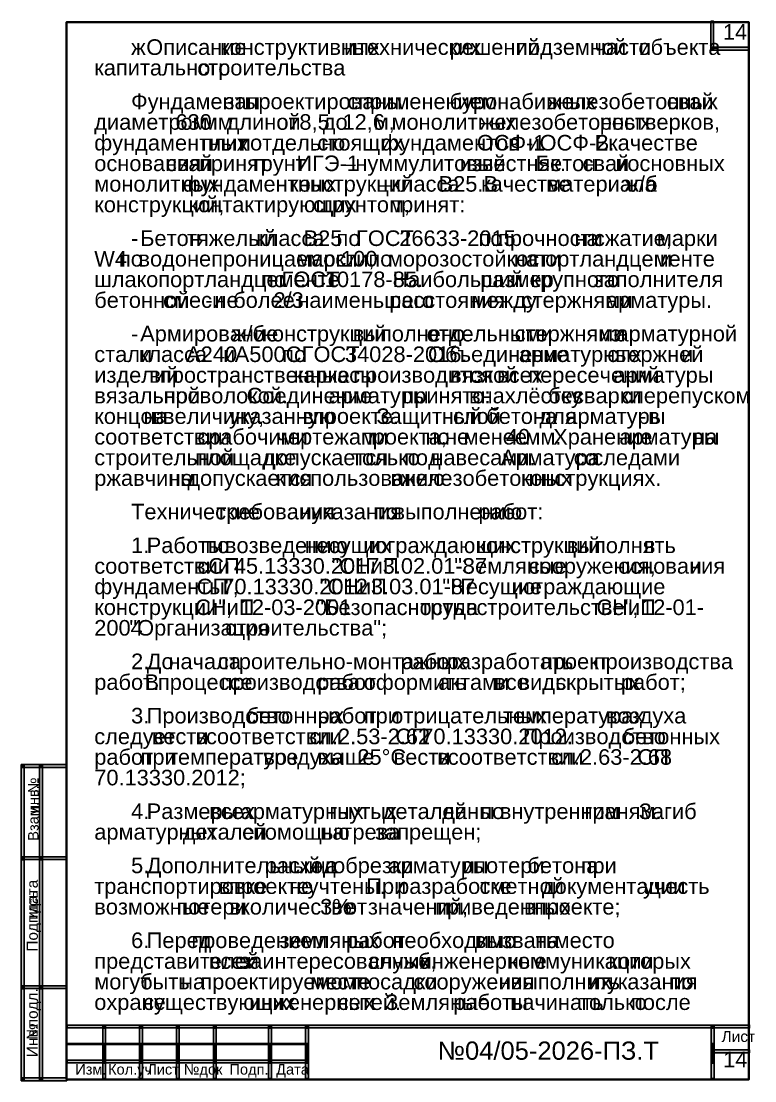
# Model space of a CAD drawing. Extents: x 8 to 21351, y 0 to 420.
# Drawn here: x 4037.9 to 4236.9, y 4.7 to 292.2 of the extents above; entities that cross this region are included whole.
import ezdxf

# ---------------------------------------------------------------- set-up
doc = ezdxf.new("R2010")
doc.units = 0
doc.layers.add('TEY_REVIEW_AXIS', color=7, linetype='Continuous')
doc.layers.add('TEY_REVIEW_LEADER', color=7, linetype='Continuous')
doc.styles.add('TEYPDFCAD_TEXT', font='arial.ttf')

msp = doc.modelspace()

# ---------------------------------------------------------------- hatches: boundary and pattern name
for points in [[(4224.94, 285.16), (4225.7, 285.16), (4225.7, 292.23), (4224.94, 292.23)], [(4224.94, 284.4), (4225.7, 284.4), (4225.7, 285.16), (4224.94, 285.16)], [(4224.94, 284.4), (4225.7, 284.4), (4225.7, 285.16), (4224.94, 285.16)], [(4225.7, 284.4), (4235.31, 284.4), (4235.31, 285.16), (4225.7, 285.16)], [(4037.91, 89.66), (4038.67, 89.66), (4038.67, 90.47), (4037.91, 90.47)], [(4037.91, 89.7), (4038.67, 89.7), (4038.67, 90.47), (4037.91, 90.47)], [(4037.91, 65.45), (4038.67, 65.45), (4038.67, 89.66), (4037.91, 89.66)], [(4038.67, 89.7), (4042.9, 89.7), (4042.9, 90.47), (4038.67, 90.47)], [(4042.9, 89.7), (4043.67, 89.7), (4043.67, 90.47), (4042.9, 90.47)], [(4042.9, 89.66), (4043.67, 89.66), (4043.67, 89.7), (4042.9, 89.7)], [(4042.9, 65.45), (4043.67, 65.45), (4043.67, 89.66), (4042.9, 89.66)], [(4043.67, 89.7), (4050.27, 89.7), (4050.27, 90.47), (4043.67, 90.47)], [(4037.91, 64.64), (4038.67, 64.64), (4038.67, 65.45), (4037.91, 65.45)], [(4037.91, 30.44), (4038.67, 30.44), (4038.67, 64.64), (4037.91, 64.64)], [(4038.67, 64.69), (4042.9, 64.69), (4042.9, 65.45), (4038.67, 65.45)], [(4042.9, 64.64), (4043.67, 64.64), (4043.67, 65.45), (4042.9, 65.45)], [(4042.9, 30.44), (4043.67, 30.44), (4043.67, 64.64), (4042.9, 64.64)], [(4043.67, 64.69), (4050.27, 64.69), (4050.27, 65.45), (4043.67, 65.45)], [(4037.91, 29.63), (4038.67, 29.63), (4038.67, 30.44), (4037.91, 30.44)], [(4037.91, 5.42), (4038.67, 5.42), (4038.67, 29.63), (4037.91, 29.63)], [(4038.67, 29.68), (4042.9, 29.68), (4042.9, 30.44), (4038.67, 30.44)], [(4042.9, 29.63), (4043.67, 29.63), (4043.67, 30.44), (4042.9, 30.44)], [(4042.9, 5.42), (4043.67, 5.42), (4043.67, 29.63), (4042.9, 29.63)], [(4043.67, 29.68), (4050.27, 29.68), (4050.27, 30.44), (4043.67, 30.44)], [(4050.4, 19.01), (4060.01, 19.01), (4060.01, 19.77), (4050.4, 19.77)], [(4060.01, 19.01), (4060.77, 19.01), (4060.77, 19.77), (4060.01, 19.77)], [(4060.01, 18.97), (4060.77, 18.97), (4060.77, 19.01), (4060.01, 19.01)], [(4060.01, 14.77), (4060.77, 14.77), (4060.77, 18.97), (4060.01, 18.97)], [(4060.77, 19.01), (4070, 19.01), (4070, 19.77), (4060.77, 19.77)], [(4070, 19.01), (4070.76, 19.01), (4070.76, 19.77), (4070, 19.77)], [(4070, 18.97), (4070.76, 18.97), (4070.76, 19.01), (4070, 19.01)], [(4070, 14.77), (4070.76, 14.77), (4070.76, 18.97), (4070, 18.97)], [(4070.76, 19.01), (4080.03, 19.01), (4080.03, 19.77), (4070.76, 19.77)], [(4080.03, 19.01), (4080.79, 19.01), (4080.79, 19.77), (4080.03, 19.77)], [(4080.03, 18.97), (4080.79, 18.97), (4080.79, 19.01), (4080.03, 19.01)], [(4080.03, 14.77), (4080.79, 14.77), (4080.79, 18.97), (4080.03, 18.97)], [(4080.79, 19.01), (4090.02, 19.01), (4090.02, 19.77), (4080.79, 19.77)], [(4090.02, 19.01), (4090.78, 19.01), (4090.78, 19.77), (4090.02, 19.77)], [(4090.02, 18.97), (4090.78, 18.97), (4090.78, 19.01), (4090.02, 19.01)], [(4090.02, 14.77), (4090.78, 14.77), (4090.78, 18.97), (4090.02, 18.97)], [(4090.78, 19.01), (4105.01, 19.01), (4105.01, 19.77), (4090.78, 19.77)], [(4105.01, 19.01), (4105.77, 19.01), (4105.77, 19.77), (4105.01, 19.77)], [(4105.01, 18.97), (4105.77, 18.97), (4105.77, 19.01), (4105.01, 19.01)], [(4105.01, 14.77), (4105.77, 14.77), (4105.77, 18.97), (4105.01, 18.97)], [(4105.77, 19.01), (4115.04, 19.01), (4115.04, 19.77), (4105.77, 19.77)], [(4115.04, 19.01), (4115.8, 19.01), (4115.8, 19.77), (4115.04, 19.77)], [(4115.04, 18.97), (4115.8, 18.97), (4115.8, 19.01), (4115.04, 19.01)], [(4115.04, 14.77), (4115.8, 14.77), (4115.8, 18.97), (4115.04, 18.97)], [(4115.8, 19.01), (4225.06, 19.01), (4225.06, 19.77), (4115.8, 19.77)], [(4225.06, 19.01), (4225.83, 19.01), (4225.83, 19.77), (4225.06, 19.77)], [(4225.06, 18.97), (4225.83, 18.97), (4225.83, 19.01), (4225.06, 19.01)], [(4225.06, 14.77), (4225.83, 14.77), (4225.83, 18.97), (4225.06, 18.97)], [(4225.83, 19.01), (4235.44, 19.01), (4235.44, 19.77), (4225.83, 19.77)], [(4050.4, 14.52), (4060.01, 14.52), (4060.01, 14.77), (4050.4, 14.77)], [(4060.01, 13.97), (4060.77, 13.97), (4060.77, 14.77), (4060.01, 14.77)], [(4060.77, 14.52), (4070, 14.52), (4070, 14.77), (4060.77, 14.77)], [(4070, 13.97), (4070.76, 13.97), (4070.76, 14.77), (4070, 14.77)], [(4070.76, 14.52), (4080.03, 14.52), (4080.03, 14.77), (4070.76, 14.77)], [(4080.03, 13.97), (4080.79, 13.97), (4080.79, 14.77), (4080.03, 14.77)], [(4080.79, 14.52), (4090.02, 14.52), (4090.02, 14.77), (4080.79, 14.77)], [(4090.02, 13.97), (4090.78, 13.97), (4090.78, 14.77), (4090.02, 14.77)], [(4090.78, 14.52), (4105.01, 14.52), (4105.01, 14.77), (4090.78, 14.77)], [(4105.01, 13.97), (4105.77, 13.97), (4105.77, 14.77), (4105.01, 14.77)], [(4105.77, 14.52), (4115.04, 14.52), (4115.04, 14.77), (4105.77, 14.77)], [(4115.04, 13.97), (4115.8, 13.97), (4115.8, 14.77), (4115.04, 14.77)], [(4225.06, 13.97), (4225.83, 13.97), (4225.83, 14.77), (4225.06, 14.77)], [(4060.01, 13.04), (4060.77, 13.04), (4060.77, 13.97), (4060.01, 13.97)], [(4060.01, 12.23), (4060.77, 12.23), (4060.77, 13.04), (4060.01, 13.04)], [(4060.01, 10.29), (4060.77, 10.29), (4060.77, 12.23), (4060.01, 12.23)], [(4070, 13.04), (4070.76, 13.04), (4070.76, 13.97), (4070, 13.97)], [(4070, 12.23), (4070.76, 12.23), (4070.76, 13.04), (4070, 13.04)], [(4070, 10.29), (4070.76, 10.29), (4070.76, 12.23), (4070, 12.23)], [(4080.03, 13.04), (4080.79, 13.04), (4080.79, 13.97), (4080.03, 13.97)], [(4080.03, 12.23), (4080.79, 12.23), (4080.79, 13.04), (4080.03, 13.04)], [(4080.03, 10.29), (4080.79, 10.29), (4080.79, 12.23), (4080.03, 12.23)], [(4090.02, 13.04), (4090.78, 13.04), (4090.78, 13.97), (4090.02, 13.97)], [(4090.02, 12.23), (4090.78, 12.23), (4090.78, 13.04), (4090.02, 13.04)], [(4090.02, 10.29), (4090.78, 10.29), (4090.78, 12.23), (4090.02, 12.23)], [(4105.01, 13.04), (4105.77, 13.04), (4105.77, 13.97), (4105.01, 13.97)], [(4105.01, 12.23), (4105.77, 12.23), (4105.77, 13.04), (4105.01, 13.04)], [(4105.01, 10.29), (4105.77, 10.29), (4105.77, 12.23), (4105.01, 12.23)], [(4115.04, 13.04), (4115.8, 13.04), (4115.8, 13.97), (4115.04, 13.97)], [(4115.04, 12.23), (4115.8, 12.23), (4115.8, 13.04), (4115.04, 13.04)], [(4115.04, 10.29), (4115.8, 10.29), (4115.8, 12.23), (4115.04, 12.23)], [(4225.06, 13.04), (4225.83, 13.04), (4225.83, 13.97), (4225.06, 13.97)], [(4225.06, 12.23), (4225.83, 12.23), (4225.83, 13.04), (4225.06, 13.04)], [(4225.06, 10.29), (4225.83, 10.29), (4225.83, 12.23), (4225.06, 12.23)], [(4225.83, 12.28), (4235.44, 12.28), (4235.44, 13.04), (4225.83, 13.04)], [(4050.4, 9.52), (4060.01, 9.52), (4060.01, 10.29), (4050.4, 10.29)], [(4060.01, 9.48), (4060.77, 9.48), (4060.77, 10.29), (4060.01, 10.29)], [(4060.01, 5.29), (4060.77, 5.29), (4060.77, 9.48), (4060.01, 9.48)], [(4060.77, 9.52), (4070, 9.52), (4070, 10.29), (4060.77, 10.29)], [(4070, 9.48), (4070.76, 9.48), (4070.76, 10.29), (4070, 10.29)], [(4070, 5.29), (4070.76, 5.29), (4070.76, 9.48), (4070, 9.48)], [(4070.76, 9.52), (4080.03, 9.52), (4080.03, 10.29), (4070.76, 10.29)], [(4080.03, 9.48), (4080.79, 9.48), (4080.79, 10.29), (4080.03, 10.29)], [(4080.03, 5.29), (4080.79, 5.29), (4080.79, 9.48), (4080.03, 9.48)], [(4080.79, 9.52), (4090.02, 9.52), (4090.02, 10.29), (4080.79, 10.29)], [(4090.02, 9.48), (4090.78, 9.48), (4090.78, 10.29), (4090.02, 10.29)], [(4090.02, 5.29), (4090.78, 5.29), (4090.78, 9.48), (4090.02, 9.48)], [(4090.78, 9.52), (4105.01, 9.52), (4105.01, 10.29), (4090.78, 10.29)], [(4105.01, 9.48), (4105.77, 9.48), (4105.77, 10.29), (4105.01, 10.29)], [(4105.01, 5.29), (4105.77, 5.29), (4105.77, 9.48), (4105.01, 9.48)], [(4105.77, 9.52), (4115.04, 9.52), (4115.04, 10.29), (4105.77, 10.29)], [(4115.04, 9.48), (4115.8, 9.48), (4115.8, 10.29), (4115.04, 10.29)], [(4115.04, 5.29), (4115.8, 5.29), (4115.8, 9.48), (4115.04, 9.48)], [(4225.06, 9.48), (4225.83, 9.48), (4225.83, 10.29), (4225.06, 10.29)], [(4225.06, 5.29), (4225.83, 5.29), (4225.83, 9.48), (4225.06, 9.48)], [(4037.91, 4.66), (4038.67, 4.66), (4038.67, 5.42), (4037.91, 5.42)], [(4037.91, 4.66), (4038.67, 4.66), (4038.67, 5.42), (4037.91, 5.42)], [(4038.67, 4.66), (4042.9, 4.66), (4042.9, 5.42), (4038.67, 5.42)], [(4042.9, 4.66), (4043.67, 4.66), (4043.67, 5.42), (4042.9, 5.42)], [(4043.67, 4.66), (4050.27, 4.66), (4050.27, 5.42), (4043.67, 5.42)]]:
    msp.add_hatch(color=256).paths.add_polyline_path(points)

# ---------------------------------------------------------------- linework, layer by layer
for points in [[(4224.94, 285.16), (4225.7, 285.16), (4225.7, 292.23), (4224.94, 292.23)], [(4224.94, 284.4), (4225.7, 284.4), (4225.7, 285.16), (4224.94, 285.16)], [(4224.94, 284.4), (4225.7, 284.4), (4225.7, 285.16), (4224.94, 285.16)], [(4225.7, 284.4), (4235.31, 284.4), (4235.31, 285.16), (4225.7, 285.16)], [(4037.91, 89.66), (4038.67, 89.66), (4038.67, 90.47), (4037.91, 90.47)], [(4037.91, 89.7), (4038.67, 89.7), (4038.67, 90.47), (4037.91, 90.47)], [(4037.91, 65.45), (4038.67, 65.45), (4038.67, 89.66), (4037.91, 89.66)], [(4038.67, 89.7), (4042.9, 89.7), (4042.9, 90.47), (4038.67, 90.47)], [(4042.9, 89.7), (4043.67, 89.7), (4043.67, 90.47), (4042.9, 90.47)], [(4042.9, 89.66), (4043.67, 89.66), (4043.67, 89.7), (4042.9, 89.7)], [(4042.9, 65.45), (4043.67, 65.45), (4043.67, 89.66), (4042.9, 89.66)], [(4043.67, 89.7), (4050.27, 89.7), (4050.27, 90.47), (4043.67, 90.47)], [(4037.91, 64.64), (4038.67, 64.64), (4038.67, 65.45), (4037.91, 65.45)], [(4037.91, 30.44), (4038.67, 30.44), (4038.67, 64.64), (4037.91, 64.64)], [(4038.67, 64.69), (4042.9, 64.69), (4042.9, 65.45), (4038.67, 65.45)], [(4042.9, 64.64), (4043.67, 64.64), (4043.67, 65.45), (4042.9, 65.45)], [(4042.9, 30.44), (4043.67, 30.44), (4043.67, 64.64), (4042.9, 64.64)], [(4043.67, 64.69), (4050.27, 64.69), (4050.27, 65.45), (4043.67, 65.45)], [(4037.91, 29.63), (4038.67, 29.63), (4038.67, 30.44), (4037.91, 30.44)], [(4037.91, 5.42), (4038.67, 5.42), (4038.67, 29.63), (4037.91, 29.63)], [(4038.67, 29.68), (4042.9, 29.68), (4042.9, 30.44), (4038.67, 30.44)], [(4042.9, 29.63), (4043.67, 29.63), (4043.67, 30.44), (4042.9, 30.44)], [(4042.9, 5.42), (4043.67, 5.42), (4043.67, 29.63), (4042.9, 29.63)], [(4043.67, 29.68), (4050.27, 29.68), (4050.27, 30.44), (4043.67, 30.44)], [(4050.4, 19.01), (4060.01, 19.01), (4060.01, 19.77), (4050.4, 19.77)], [(4060.01, 19.01), (4060.77, 19.01), (4060.77, 19.77), (4060.01, 19.77)], [(4060.01, 18.97), (4060.77, 18.97), (4060.77, 19.01), (4060.01, 19.01)], [(4060.01, 14.77), (4060.77, 14.77), (4060.77, 18.97), (4060.01, 18.97)], [(4060.77, 19.01), (4070, 19.01), (4070, 19.77), (4060.77, 19.77)], [(4070, 19.01), (4070.76, 19.01), (4070.76, 19.77), (4070, 19.77)], [(4070, 18.97), (4070.76, 18.97), (4070.76, 19.01), (4070, 19.01)], [(4070, 14.77), (4070.76, 14.77), (4070.76, 18.97), (4070, 18.97)], [(4070.76, 19.01), (4080.03, 19.01), (4080.03, 19.77), (4070.76, 19.77)], [(4080.03, 19.01), (4080.79, 19.01), (4080.79, 19.77), (4080.03, 19.77)], [(4080.03, 18.97), (4080.79, 18.97), (4080.79, 19.01), (4080.03, 19.01)], [(4080.03, 14.77), (4080.79, 14.77), (4080.79, 18.97), (4080.03, 18.97)], [(4080.79, 19.01), (4090.02, 19.01), (4090.02, 19.77), (4080.79, 19.77)], [(4090.02, 19.01), (4090.78, 19.01), (4090.78, 19.77), (4090.02, 19.77)], [(4090.02, 18.97), (4090.78, 18.97), (4090.78, 19.01), (4090.02, 19.01)], [(4090.02, 14.77), (4090.78, 14.77), (4090.78, 18.97), (4090.02, 18.97)], [(4090.78, 19.01), (4105.01, 19.01), (4105.01, 19.77), (4090.78, 19.77)], [(4105.01, 19.01), (4105.77, 19.01), (4105.77, 19.77), (4105.01, 19.77)], [(4105.01, 18.97), (4105.77, 18.97), (4105.77, 19.01), (4105.01, 19.01)], [(4105.01, 14.77), (4105.77, 14.77), (4105.77, 18.97), (4105.01, 18.97)], [(4105.77, 19.01), (4115.04, 19.01), (4115.04, 19.77), (4105.77, 19.77)], [(4115.04, 19.01), (4115.8, 19.01), (4115.8, 19.77), (4115.04, 19.77)], [(4115.04, 18.97), (4115.8, 18.97), (4115.8, 19.01), (4115.04, 19.01)], [(4115.04, 14.77), (4115.8, 14.77), (4115.8, 18.97), (4115.04, 18.97)], [(4115.8, 19.01), (4225.06, 19.01), (4225.06, 19.77), (4115.8, 19.77)], [(4225.06, 19.01), (4225.83, 19.01), (4225.83, 19.77), (4225.06, 19.77)], [(4225.06, 18.97), (4225.83, 18.97), (4225.83, 19.01), (4225.06, 19.01)], [(4225.06, 14.77), (4225.83, 14.77), (4225.83, 18.97), (4225.06, 18.97)], [(4225.83, 19.01), (4235.44, 19.01), (4235.44, 19.77), (4225.83, 19.77)], [(4050.4, 14.52), (4060.01, 14.52), (4060.01, 14.77), (4050.4, 14.77)], [(4060.01, 13.97), (4060.77, 13.97), (4060.77, 14.77), (4060.01, 14.77)], [(4060.77, 14.52), (4070, 14.52), (4070, 14.77), (4060.77, 14.77)], [(4070, 13.97), (4070.76, 13.97), (4070.76, 14.77), (4070, 14.77)], [(4070.76, 14.52), (4080.03, 14.52), (4080.03, 14.77), (4070.76, 14.77)], [(4080.03, 13.97), (4080.79, 13.97), (4080.79, 14.77), (4080.03, 14.77)], [(4080.79, 14.52), (4090.02, 14.52), (4090.02, 14.77), (4080.79, 14.77)], [(4090.02, 13.97), (4090.78, 13.97), (4090.78, 14.77), (4090.02, 14.77)], [(4090.78, 14.52), (4105.01, 14.52), (4105.01, 14.77), (4090.78, 14.77)], [(4105.01, 13.97), (4105.77, 13.97), (4105.77, 14.77), (4105.01, 14.77)], [(4105.77, 14.52), (4115.04, 14.52), (4115.04, 14.77), (4105.77, 14.77)], [(4115.04, 13.97), (4115.8, 13.97), (4115.8, 14.77), (4115.04, 14.77)], [(4225.06, 13.97), (4225.83, 13.97), (4225.83, 14.77), (4225.06, 14.77)], [(4060.01, 13.04), (4060.77, 13.04), (4060.77, 13.97), (4060.01, 13.97)], [(4060.01, 12.23), (4060.77, 12.23), (4060.77, 13.04), (4060.01, 13.04)], [(4060.01, 10.29), (4060.77, 10.29), (4060.77, 12.23), (4060.01, 12.23)], [(4070, 13.04), (4070.76, 13.04), (4070.76, 13.97), (4070, 13.97)], [(4070, 12.23), (4070.76, 12.23), (4070.76, 13.04), (4070, 13.04)], [(4070, 10.29), (4070.76, 10.29), (4070.76, 12.23), (4070, 12.23)], [(4080.03, 13.04), (4080.79, 13.04), (4080.79, 13.97), (4080.03, 13.97)], [(4080.03, 12.23), (4080.79, 12.23), (4080.79, 13.04), (4080.03, 13.04)], [(4080.03, 10.29), (4080.79, 10.29), (4080.79, 12.23), (4080.03, 12.23)], [(4090.02, 13.04), (4090.78, 13.04), (4090.78, 13.97), (4090.02, 13.97)], [(4090.02, 12.23), (4090.78, 12.23), (4090.78, 13.04), (4090.02, 13.04)], [(4090.02, 10.29), (4090.78, 10.29), (4090.78, 12.23), (4090.02, 12.23)], [(4105.01, 13.04), (4105.77, 13.04), (4105.77, 13.97), (4105.01, 13.97)], [(4105.01, 12.23), (4105.77, 12.23), (4105.77, 13.04), (4105.01, 13.04)], [(4105.01, 10.29), (4105.77, 10.29), (4105.77, 12.23), (4105.01, 12.23)], [(4115.04, 13.04), (4115.8, 13.04), (4115.8, 13.97), (4115.04, 13.97)], [(4115.04, 12.23), (4115.8, 12.23), (4115.8, 13.04), (4115.04, 13.04)], [(4115.04, 10.29), (4115.8, 10.29), (4115.8, 12.23), (4115.04, 12.23)], [(4225.06, 13.04), (4225.83, 13.04), (4225.83, 13.97), (4225.06, 13.97)], [(4225.06, 12.23), (4225.83, 12.23), (4225.83, 13.04), (4225.06, 13.04)], [(4225.06, 10.29), (4225.83, 10.29), (4225.83, 12.23), (4225.06, 12.23)], [(4225.83, 12.28), (4235.44, 12.28), (4235.44, 13.04), (4225.83, 13.04)], [(4050.4, 9.52), (4060.01, 9.52), (4060.01, 10.29), (4050.4, 10.29)], [(4060.01, 9.48), (4060.77, 9.48), (4060.77, 10.29), (4060.01, 10.29)], [(4060.01, 5.29), (4060.77, 5.29), (4060.77, 9.48), (4060.01, 9.48)], [(4060.77, 9.52), (4070, 9.52), (4070, 10.29), (4060.77, 10.29)], [(4070, 9.48), (4070.76, 9.48), (4070.76, 10.29), (4070, 10.29)], [(4070, 5.29), (4070.76, 5.29), (4070.76, 9.48), (4070, 9.48)], [(4070.76, 9.52), (4080.03, 9.52), (4080.03, 10.29), (4070.76, 10.29)], [(4080.03, 9.48), (4080.79, 9.48), (4080.79, 10.29), (4080.03, 10.29)], [(4080.03, 5.29), (4080.79, 5.29), (4080.79, 9.48), (4080.03, 9.48)], [(4080.79, 9.52), (4090.02, 9.52), (4090.02, 10.29), (4080.79, 10.29)], [(4090.02, 9.48), (4090.78, 9.48), (4090.78, 10.29), (4090.02, 10.29)], [(4090.02, 5.29), (4090.78, 5.29), (4090.78, 9.48), (4090.02, 9.48)], [(4090.78, 9.52), (4105.01, 9.52), (4105.01, 10.29), (4090.78, 10.29)], [(4105.01, 9.48), (4105.77, 9.48), (4105.77, 10.29), (4105.01, 10.29)], [(4105.01, 5.29), (4105.77, 5.29), (4105.77, 9.48), (4105.01, 9.48)], [(4105.77, 9.52), (4115.04, 9.52), (4115.04, 10.29), (4105.77, 10.29)], [(4115.04, 9.48), (4115.8, 9.48), (4115.8, 10.29), (4115.04, 10.29)], [(4115.04, 5.29), (4115.8, 5.29), (4115.8, 9.48), (4115.04, 9.48)], [(4225.06, 9.48), (4225.83, 9.48), (4225.83, 10.29), (4225.06, 10.29)], [(4225.06, 5.29), (4225.83, 5.29), (4225.83, 9.48), (4225.06, 9.48)], [(4037.91, 4.66), (4038.67, 4.66), (4038.67, 5.42), (4037.91, 5.42)], [(4037.91, 4.66), (4038.67, 4.66), (4038.67, 5.42), (4037.91, 5.42)], [(4038.67, 4.66), (4042.9, 4.66), (4042.9, 5.42), (4038.67, 5.42)], [(4042.9, 4.66), (4043.67, 4.66), (4043.67, 5.42), (4042.9, 5.42)], [(4043.67, 4.66), (4050.27, 4.66), (4050.27, 5.42), (4043.67, 5.42)]]:
    msp.add_lwpolyline(points, close=True)
at = {"layer": 'TEY_REVIEW_AXIS', "lineweight": 35}
msp.add_lwpolyline([(4050.21, 5), (4235.2, 5), (4235.2, 292), (4050.21, 292)], close=True, dxfattribs=at)

# ---------------------------------------------------------------- texts
at = {"color": 7, "style": 'TEYPDFCAD_TEXT'}
for s, height, p in [('решений', 4.233, (4154.07, 283.08)), ('подземной', 4.233, (4172.15, 283.08)), ('объекта', 4.233, (4205.3, 283.08)), ('ж', 4.23, (4067.71, 283.08)), ('Описание', 4.233, (4071.82, 283.08)), ('конструктивных', 4.2333, (4091.84, 283.08)), ('и', 4.23, (4125.46, 283.08)), ('технических', 4.2333, (4128.97, 283.08)), ('части', 4.233, (4193.4, 283.08)), ('строительства', 4.2333, (4085.66, 277.5)), ('Фундаменты', 4.233, (4067.71, 268.35)), ('запроектированы', 4.2333, (4093.03, 268.35)), ('с', 4.23, (4126.39, 268.35)), ('применением', 4.2333, (4129.31, 268.35)), ('буронабивных', 4.2333, (4154.07, 268.35)), ('железобетонных', 4.2333, (4180.49, 268.35)), ('свай', 4.233, (4213, 268.35)), ('диаметром', 4.233, (4057.72, 262.76)), ('630', 4.233, (4079.73, 262.76)), ('мм', 4.233, (4087.14, 262.76)), ('длиной', 4.233, (4093.62, 262.76)), ('от', 4.233, (4107.13, 262.76)), ('8,5', 4.233, (4113.35, 262.76)), ('до', 4.233, (4119.7, 262.76)), ('12,6', 4.233, (4125.03, 262.76)), ('м,', 4.233, (4133.5, 262.76)), ('монолитных', 4.233, (4138.33, 262.76)), ('железобетонных', 4.2333, (4162.29, 262.76)), ('ростверков,', 4.2333, (4194.8, 262.76)), ('фундаментных', 4.2333, (4057.72, 257.13)), ('плит', 4.233, (4086.64, 257.13)), ('и', 4.23, (4096.84, 257.13)), ('отдельно', 4.233, (4099.97, 257.13)), ('стоящих', 4.233, (4118.26, 257.13)), ('фундаментов', 4.2333, (4135.53, 257.13)), ('ОСФ-1', 4.233, (4161.48, 257.13)), ('и', 4.23, (4175.32, 257.13)), ('ОСФ-2.', 4.233, (4178.5, 257.13)), ('В', 4.23, (4193.44, 257.13)), ('качестве', 4.233, (4197.08, 257.13)), ('свай', 4.233, (4077.15, 251.54)), ('нуммулитовый', 4.2333, (4128.54, 251.54)), ('свай', 4.233, (4190.14, 251.54)), ('основания', 4.233, (4057.72, 251.54)), ('принят', 4.233, (4086.13, 251.54)), ('грунт', 4.233, (4100.69, 251.54)), ('ИГЭ-1', 4.233, (4112.54, 251.54)), ('–', 4.23, (4125.37, 251.54)), ('известняк.', 4.233, (4156.83, 251.54)), ('Бетон', 4.233, (4177.44, 251.54)), ('и', 4.23, (4199.12, 251.54)), ('основных', 4.233, (4202.29, 251.54)), ('фундаментных', 4.2333, (4081.73, 245.96)), ('конструкций', 4.2333, (4110.56, 245.96)), ('В25.В', 4.233, (4151.11, 245.96)), ('ж/б', 4.233, (4201.48, 245.96)), ('монолитных', 4.233, (4057.72, 245.96)), ('–', 4.23, (4135.07, 245.96)), ('класса', 4.233, (4138.24, 245.96)), ('качестве', 4.233, (4162.62, 245.96)), ('материала', 4.233, (4180.31, 245.96)), ('конструкций,', 4.2333, (4057.72, 240.37)), ('контактирующих', 4.2333, (4083.29, 240.37)), ('с', 4.23, (4117.07, 240.37)), ('грунтом,', 4.233, (4119.99, 240.37)), ('принят:', 4.233, (4137.73, 240.37)), ('-', 4.23, (4067.71, 231.22)), ('Бетон', 4.233, (4070.17, 231.22)), ('тяжелый', 4.233, (4082.87, 231.22)), ('класса', 4.233, (4101.62, 231.22)), ('В25', 4.233, (4114.49, 231.22)), ('по', 4.233, (4123.42, 231.22)), ('ГОСТ', 4.233, (4128.71, 231.22)), ('26633-2015', 4.233, (4140.44, 231.22)), ('по', 4.233, (4161.94, 231.22)), ('прочности', 4.233, (4167.24, 231.22)), ('на', 4.233, (4187.94, 231.22)), ('сжатие,', 4.233, (4193.23, 231.22)), ('марки', 4.233, (4210.29, 231.22)), ('морозостойкости', 4.2333, (4137.35, 225.64)), ('W4', 4.233, (4057.72, 225.64)), ('по', 4.233, (4064.41, 225.64)), ('водонепроницаемости,', 4.2333, (4069.7, 225.64)), ('марки', 4.233, (4112.54, 225.64)), ('100', 4.233, (4124.65, 225.64)), ('по', 4.233, (4132.06, 225.64)), ('на', 4.233, (4171.51, 225.64)), ('портландцементе', 4.2333, (4176.8, 225.64)), ('и', 4.23, (4211.14, 225.64)), ('ГОСТ', 4.233, (4108.52, 220.05)), ('10178-85.', 4.233, (4120.25, 220.05)), ('Наибольший', 4.233, (4138.58, 220.05)), ('шлакопортландцементе', 4.2333, (4057.72, 220.05)), ('по', 4.233, (4103.23, 220.05)), ('размер', 4.233, (4162.41, 220.05)), ('крупного', 4.233, (4176.04, 220.05)), ('заполнителя', 4.2333, (4193.15, 220.05)), ('бетонной', 4.233, (4057.72, 214.42)), ('более', 4.233, (4095.4, 214.42)), ('2/3', 4.233, (4106.32, 214.42)), ('смеси', 4.233, (4076.39, 214.42)), ('-', 4.23, (4087.86, 214.42)), ('не', 4.233, (4090.32, 214.42)), ('наименьшего', 4.2333, (4112.79, 214.42)), ('расстояния', 4.233, (4137.69, 214.42)), ('между', 4.233, (4160.04, 214.42)), ('стержнями', 4.233, (4173.63, 214.42)), ('арматуры.', 4.233, (4196.49, 214.42)), ('-', 4.23, (4067.71, 205.32)), ('Армирование', 4.2333, (4070.17, 205.32)), ('ж/б', 4.233, (4095.02, 205.32)), ('конструкций', 4.2333, (4103.31, 205.32)), ('выполнено', 4.233, (4127.82, 205.32)), ('отдельными', 4.233, (4147.89, 205.32)), ('стержнями', 4.233, (4171.73, 205.32)), ('из', 4.233, (4194.5, 205.32)), ('арматурной', 4.233, (4199.33, 205.32)), ('Объединение', 4.2333, (4148.23, 199.73)), ('стержней', 4.233, (4196.87, 199.73)), ('стали', 4.233, (4057.72, 199.73)), ('класса', 4.233, (4069.79, 199.73)), ('A240', 4.233, (4082.65, 199.73)), ('и', 4.23, (4092.64, 199.73)), ('А500С', 4.233, (4095.82, 199.73)), ('по', 4.233, (4108.69, 199.73)), ('ГОСТ', 4.233, (4113.98, 199.73)), ('34028-2016.', 4.2333, (4125.71, 199.73)), ('арматурных', 4.233, (4172.87, 199.73)), ('и', 4.23, (4216.85, 199.73)), ('изделий', 4.233, (4057.72, 194.1)), ('вязкой', 4.233, (4154.24, 194.1)), ('пересечений', 4.2333, (4175.45, 194.1)), ('в', 4.23, (4072.66, 194.1)), ('пространственные', 4.2333, (4075.54, 194.1)), ('каркасы', 4.233, (4111.82, 194.1)), ('производится', 4.2333, (4127.95, 194.1)), ('всех', 4.233, (4166.98, 194.1)), ('арматуры', 4.233, (4198.52, 194.1)), ('вязальной', 4.233, (4057.72, 188.51)), ('проволокой.', 4.2333, (4076.52, 188.51)), ('Соединение', 4.233, (4099.04, 188.51)), ('внахлёстку', 4.233, (4159.36, 188.51)), ('без', 4.233, (4180.83, 188.51)), ('арматуры', 4.233, (4121.26, 188.51)), ('принято:', 4.233, (4141.29, 188.51)), ('сварки', 4.233, (4187.56, 188.51)), ('с', 4.23, (4200.64, 188.51)), ('перепуском', 4.233, (4203.56, 188.51)), ('Защитный', 4.233, (4134.26, 182.92)), ('слой', 4.233, (4155, 182.92)), ('бетона', 4.233, (4164.02, 182.92)), ('концов', 4.233, (4057.72, 182.92)), ('на', 4.233, (4071.06, 182.92)), ('величину,', 4.233, (4076.35, 182.92)), ('указанную', 4.233, (4094.25, 182.92)), ('в', 4.23, (4114.15, 182.92)), ('проекте.', 4.233, (4117.03, 182.92)), ('для', 4.233, (4178.46, 182.92)), ('арматуры', 4.233, (4185.48, 182.92)), ('-', 4.23, (4205.51, 182.92)), ('в', 4.23, (4207.96, 182.92)), ('рабочими', 4.233, (4088.62, 177.33)), ('40', 4.233, (4169.35, 177.33)), ('Хранение', 4.233, (4182.18, 177.33)), ('соответствии', 4.2333, (4057.72, 177.33)), ('с', 4.23, (4085.7, 177.33)), ('чертежами', 4.233, (4107.17, 177.33)), ('проекта,', 4.233, (4130.03, 177.33)), ('но', 4.233, (4147.55, 177.33)), ('не', 4.233, (4152.84, 177.33)), ('менее', 4.233, (4157.88, 177.33)), ('мм.', 4.233, (4174.65, 177.33)), ('арматуры', 4.233, (4200.13, 177.33)), ('на', 4.233, (4220.15, 177.33)), ('строительной', 4.2333, (4057.72, 171.7)), ('Арматура', 4.233, (4167.99, 171.7)), ('площадке', 4.233, (4085.11, 171.7)), ('допускается', 4.2333, (4103.52, 171.7)), ('только', 4.233, (4127.61, 171.7)), ('под', 4.233, (4141.75, 171.7)), ('навесами.', 4.233, (4149.15, 171.7)), ('со', 4.233, (4187.76, 171.7)), ('следами', 4.233, (4192.8, 171.7)), ('железобетонных', 4.2333, (4140.9, 166.12)), ('ржавчины', 4.233, (4057.72, 166.12)), ('не', 4.233, (4077.92, 166.12)), ('допускается', 4.2333, (4082.95, 166.12)), ('к', 4.23, (4106.99, 166.12)), ('использованию', 4.2333, (4110.04, 166.12)), ('в', 4.23, (4138.07, 166.12)), ('конструкциях.', 4.2333, (4173.38, 166.12)), ('Технические', 4.2333, (4067.71, 157.01)), ('требования', 4.233, (4090.82, 157.01)), ('работ:', 4.233, (4161.9, 157.01)), ('и', 4.23, (4113.39, 157.01)), ('указания', 4.233, (4116.56, 157.01)), ('по', 4.233, (4133.58, 157.01)), ('выполнению', 4.233, (4138.87, 157.01)), ('конструкций', 4.2333, (4161.35, 147.87)), ('1.', 4.233, (4067.71, 147.87)), ('Работы', 4.233, (4071.94, 147.87)), ('по', 4.233, (4087.86, 147.87)), ('возведению', 4.233, (4093.15, 147.87)), ('несущих', 4.233, (4114.79, 147.87)), ('и', 4.23, (4130.74, 147.87)), ('ограждающих', 4.2333, (4133.92, 147.87)), ('выполнять', 4.233, (4185.86, 147.87)), ('в', 4.23, (4206.78, 147.87)), ('соответствии', 4.2333, (4057.72, 142.28)), ('с', 4.23, (4085.7, 142.28)), ('СП', 4.233, (4088.62, 142.28)), ('45.13330.2017', 4.2333, (4095.57, 142.28)), ('"СНиП', 4.233, (4122.07, 142.28)), ('3.02.01-87', 4.233, (4135.95, 142.28)), ('"Земляные', 4.233, (4155.34, 142.28)), ('сооружения,', 4.2333, (4175.53, 142.28)), ('основания', 4.233, (4199.79, 142.28)), ('и', 4.23, (4219.22, 142.28)), ('фундаменты",', 4.2333, (4057.72, 136.69)), ('СП', 4.233, (4085.49, 136.69)), ('70.13330.2012', 4.2333, (4092.43, 136.69)), ('"СНиП', 4.233, (4118.85, 136.69)), ('3.03.01-87', 4.233, (4132.74, 136.69)), ('"Несущие', 4.233, (4152.12, 136.69)), ('и', 4.23, (4170.83, 136.69)), ('ограждающие', 4.2333, (4174.01, 136.69)), ('конструкции",', 4.2333, (4057.72, 131.06)), ('СНиП', 4.233, (4085.07, 131.06)), ('12-03-2001', 4.233, (4097.18, 131.06)), ('"Безопасность', 4.2333, (4117.96, 131.06)), ('строительстве",', 4.2333, (4161.39, 131.06)), ('СНиП', 4.233, (4193.91, 131.06)), ('12-01-', 4.233, (4206.01, 131.06)), ('труда', 4.233, (4146.15, 131.06)), ('в', 4.23, (4158.51, 131.06)), ('2004', 4.233, (4057.72, 125.48)), ('"Организация', 4.2333, (4067.25, 125.48)), ('строительства";', 4.2333, (4093.24, 125.48)), ('работ', 4.233, (4140.74, 116.37)), ('разработать', 4.2333, (4153.31, 116.37)), ('2.', 4.233, (4067.71, 116.37)), ('До', 4.233, (4071.94, 116.37)), ('начала', 4.233, (4077.83, 116.37)), ('строительно-монтажных', 4.2333, (4091.25, 116.37)), ('проект', 4.233, (4178.88, 116.37)), ('производства', 4.2333, (4193.19, 116.37)), ('работ.', 4.233, (4057.72, 110.74)), ('работ', 4.233, (4118.17, 110.74)), ('оформить', 4.233, (4130.79, 110.74)), ('работ;', 4.233, (4200.55, 110.74)), ('В', 4.23, (4071.35, 110.74)), ('процессе', 4.233, (4074.99, 110.74)), ('производства', 4.2333, (4092.01, 110.74)), ('актами', 4.233, (4151.02, 110.74)), ('все', 4.233, (4166.18, 110.74)), ('виды', 4.233, (4172.78, 110.74)), ('скрытых', 4.233, (4182.82, 110.74)), ('3.', 4.233, (4067.71, 101.64)), ('Производство', 4.2333, (4071.94, 101.64)), ('бетонных', 4.233, (4099.04, 101.64)), ('работ', 4.233, (4118.26, 101.64)), ('при', 4.233, (4130.83, 101.64)), ('отрицательных', 4.2333, (4138.24, 101.64)), ('температурах', 4.2333, (4168.55, 101.64)), ('воздуха', 4.233, (4196.49, 101.64)), ('следует', 4.233, (4057.72, 96.01)), ('вести', 4.233, (4073.3, 96.01)), ('в', 4.23, (4085.15, 96.01)), ('соответствии', 4.2333, (4088.03, 96.01)), ('с', 4.23, (4116.05, 96.01)), ('п.2.53-2.62', 4.2333, (4118.97, 96.01)), ('СП', 4.233, (4139.42, 96.01)), ('70.13330.2012.', 4.2333, (4146.41, 96.01)), ('Производство', 4.2333, (4173.93, 96.01)), ('бетонных', 4.233, (4201.02, 96.01)), ('работ', 4.233, (4057.72, 90.42)), ('при', 4.233, (4070.29, 90.42)), ('температуре', 4.2333, (4077.7, 90.42)), ('воздуха', 4.233, (4103.57, 90.42)), ('выше', 4.233, (4118.26, 90.42)), ('25°С', 4.233, (4129.09, 90.42)), ('вести', 4.233, (4138.91, 90.42)), ('в', 4.23, (4150.73, 90.42)), ('соответствии', 4.2333, (4153.6, 90.42)), ('с', 4.23, (4181.63, 90.42)), ('п.2.63-2.68', 4.2333, (4184.59, 90.42)), ('СП', 4.233, (4205.04, 90.42)), ('70.13330.2012;', 4.2333, (4057.72, 84.84)), ('4.', 4.233, (4067.71, 75.69)), ('Размеры', 4.233, (4071.94, 75.69)), ('всех', 4.233, (4088.92, 75.69)), ('арматурных', 4.233, (4097.43, 75.69)), ('гнутых', 4.233, (4121.48, 75.69)), ('деталей', 4.233, (4135.95, 75.69)), ('даны', 4.233, (4152.08, 75.69)), ('по', 4.233, (4162.41, 75.69)), ('внутренним', 4.233, (4167.7, 75.69)), ('граням.', 4.233, (4190.65, 75.69)), ('Загиб', 4.233, (4205.38, 75.69)), ('арматурных', 4.233, (4057.72, 70.1)), ('деталей', 4.233, (4081.72, 70.1)), ('с', 4.23, (4097.81, 70.1)), ('помощью', 4.233, (4100.77, 70.1)), ('нагрева', 4.233, (4119.02, 70.1)), ('запрещен;', 4.233, (4133.88, 70.1)), ('5.', 4.233, (4067.71, 61)), ('Дополнительный', 4.2333, (4071.94, 61)), ('расход', 4.233, (4103.95, 61)), ('на', 4.233, (4117.2, 61)), ('обрезки', 4.233, (4122.49, 61)), ('арматуры', 4.233, (4137.52, 61)), ('и', 4.23, (4157.59, 61)), ('потери', 4.233, (4160.76, 61)), ('бетона', 4.233, (4175.2, 61)), ('при', 4.233, (4189.63, 61)), ('транспортировке', 4.2333, (4057.72, 55.37)), ('в', 4.23, (4091.46, 55.37)), ('проекте', 4.233, (4094.34, 55.37)), ('не', 4.233, (4110.55, 55.37)), ('учтены.', 4.233, (4115.59, 55.37)), ('При', 4.233, (4131.51, 55.37)), ('разработке', 4.233, (4139.85, 55.37)), ('сметной', 4.233, (4162.2, 55.37)), ('документации', 4.2333, (4179.13, 55.37)), ('учесть', 4.233, (4206.52, 55.37)), ('возможные', 4.233, (4057.72, 49.78)), ('потери', 4.233, (4079.99, 49.78)), ('в', 4.23, (4094.43, 49.78)), ('количестве', 4.233, (4097.31, 49.78)), ('3%', 4.233, (4118.98, 49.78)), ('от', 4.233, (4125.71, 49.78)), ('значений,', 4.233, (4131.93, 49.78)), ('приведенных', 4.2333, (4150.18, 49.78)), ('в', 4.23, (4174.27, 49.78)), ('проекте;', 4.233, (4177.15, 49.78)), ('6.', 4.233, (4067.71, 40.68)), ('Перед', 4.233, (4071.94, 40.68)), ('проведением', 4.2333, (4084.05, 40.68)), ('земляных', 4.233, (4107.97, 40.68)), ('работ', 4.233, (4126, 40.68)), ('необходимо', 4.233, (4138.58, 40.68)), ('вызвать', 4.233, (4160.93, 40.68)), ('на', 4.233, (4177.27, 40.68)), ('место', 4.233, (4182.57, 40.68)), ('представителей', 4.2333, (4057.72, 35.05)), ('всех', 4.233, (4088.79, 35.05)), ('заинтересованных', 4.2333, (4097.3, 35.05)), ('служб,', 4.233, (4132.18, 35.05)), ('инженерные', 4.233, (4145.98, 35.05)), ('коммуникации', 4.2333, (4170.03, 35.05)), ('которых', 4.233, (4197.16, 35.05)), ('могут', 4.233, (4057.72, 29.46)), ('быть', 4.233, (4070.17, 29.46)), ('на', 4.233, (4081.22, 29.46)), ('проектируемом', 4.2333, (4086.51, 29.46)), ('месте', 4.233, (4116.31, 29.46)), ('посадки', 4.233, (4128.76, 29.46)), ('сооружения', 4.233, (4144.29, 29.46)), ('и', 4.23, (4167.45, 29.46)), ('выполнить', 4.233, (4170.62, 29.46)), ('их', 4.233, (4191.71, 29.46)), ('указания', 4.233, (4196.74, 29.46)), ('по', 4.233, (4213.76, 29.46)), ('охране', 4.233, (4057.72, 23.88)), ('существующих', 4.2333, (4070.97, 23.88)), ('инженерных', 4.233, (4099.71, 23.88)), ('сетей.', 4.233, (4123.76, 23.88)), ('Земляные', 4.233, (4136.62, 23.88)), ('работы', 4.233, (4155.08, 23.88)), ('начинать', 4.233, (4170.54, 23.88)), ('только', 4.233, (4189.16, 23.88)), ('после', 4.233, (4203.3, 23.88)), ('Лист', 2.988, (4227.86, 15.2)), ('№04/05-2026-ПЗ.Т', 4.953, (4150.85, 10.37)), ('Кол.уч', 2.836, (4061.45, 6.35)), ('Лист', 2.836, (4072.07, 6.35)), ('№док', 2.836, (4081.98, 6.35)), ('Подп.', 2.836, (4094.38, 6.35)), ('Дата', 2.836, (4107.04, 6.35))]:
    msp.add_text(s, height=height, dxfattribs=at).set_placement(p)
for s, height, p in [('№', 2.84, (4042.61, 82.72)), ('инв.', 2.836, (4042.61, 77.26)), ('Взам.', 2.836, (4042.61, 69.81)), ('дата', 2.988, (4042.4, 50.24)), ('Подпись', 2.988, (4042.4, 39.71)), ('и', 2.99, (4042.4, 48.34)), ('подл.', 2.988, (4042.4, 19.18)), ('№', 2.99, (4042.4, 15.79)), ('Инв.', 2.988, (4042.4, 11.09))]:
    msp.add_text(s, height=height, rotation=90, dxfattribs=at).set_placement(p)
at = {"layer": 'TEY_REVIEW_LEADER', "color": 7, "style": 'TEYPDFCAD_TEXT'}
for s, height, p in [('14', 4.233, (4228.2, 287.19)), ('капитального', 4.2333, (4057.72, 277.5)), ('14', 4.233, (4228.28, 8.34)), ('Изм.', 2.836, (4052.56, 6.35))]:
    msp.add_text(s, height=height, dxfattribs=at).set_placement(p)

doc.saveas('drawing.dxf')
